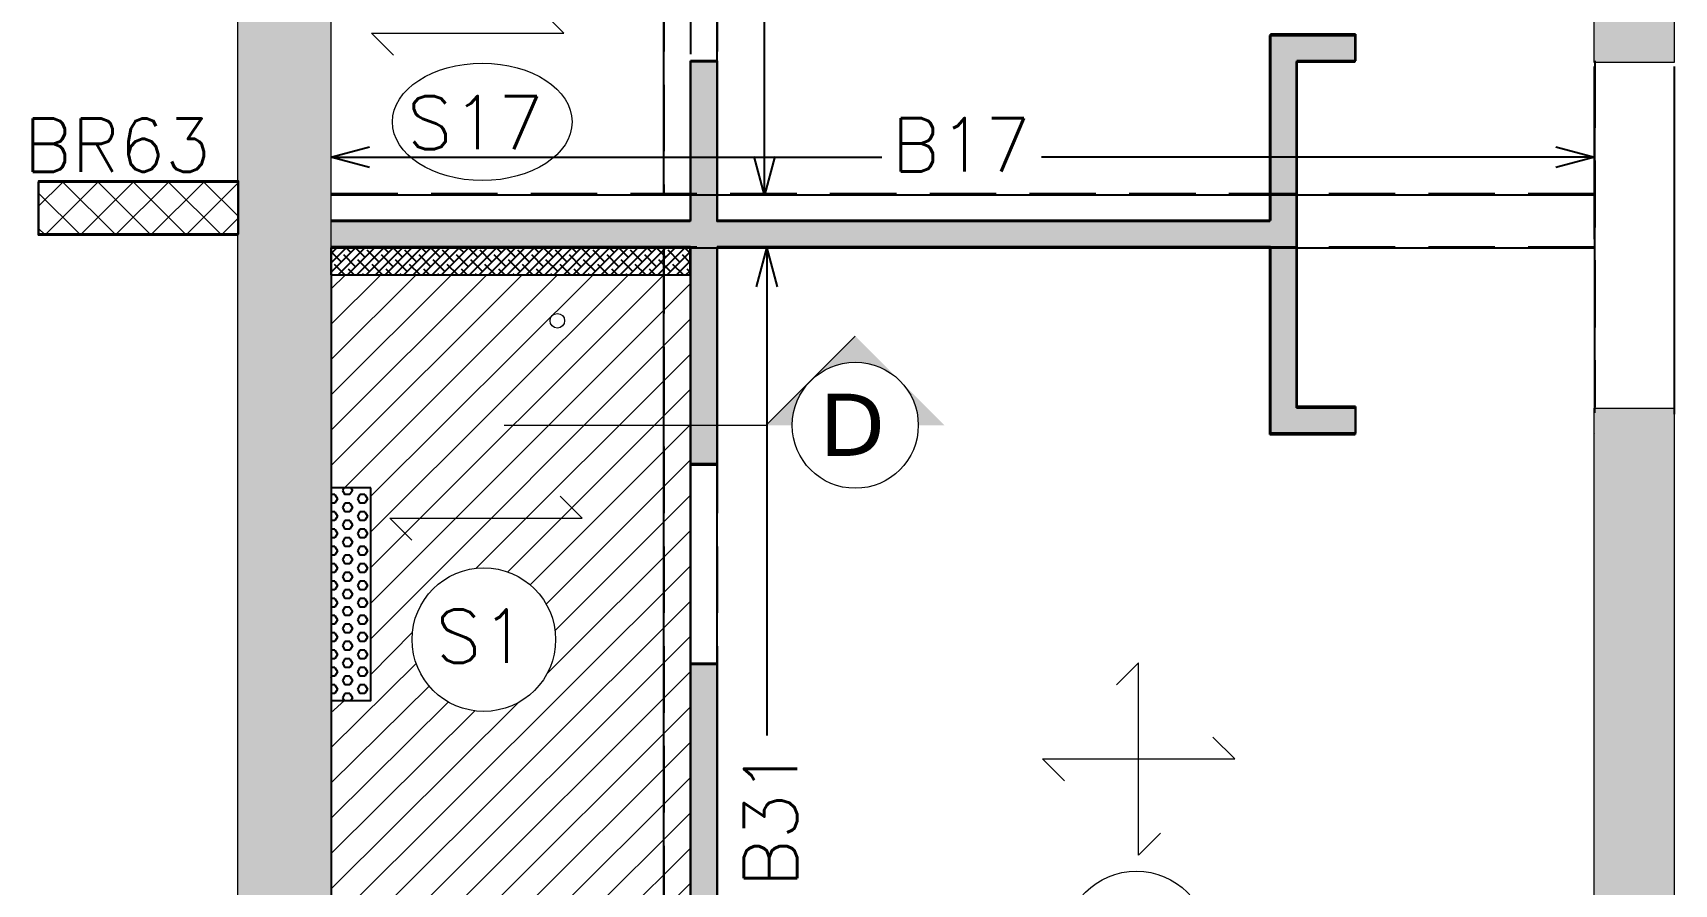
# Model space of a CAD drawing. Header units: millimetres. Extents: x 1181448 to 1317632, y -5734806 to -5633961.
# Drawn here: x 1272799 to 1278970, y -5707645 to -5704445 of the extents above; entities that cross this region are included whole.
import ezdxf

# ---------------------------------------------------------------- set-up
doc = ezdxf.new("R2010")
doc.units = ezdxf.units.MM
doc.header["$LTSCALE"] = 1000
doc.header["$MEASUREMENT"] = 0
for name, pattern in [('1', [0]), ('3BHK-A$0$AUDIT_D_120904163729-0', [0]), ('3BHK-A$0$HIDDEN', [0.375, 0.25, -0.125]), ('AUDIT_D_120904163729-0', [0]), ('T8(T9 IS SIMILAR) - TYPICAL FLOOR ELEVATION$0$AUDIT_D_120904163729-0', [0]), ('T8(T9 IS SIMILAR)$0$$0$HIDDEN', [0.375, 0.25, -0.125])]:
    doc.linetypes.add(name, pattern=pattern)
doc.layers.get('0').update_dxf_attribs({"linetype": 'AUDIT_D_120904163729-0'})
for name, color, linetype in [('100 MM THK. NON-STRUCTURAL WALL', 134, 'Continuous'), ('100 MM THK. NON-STRUCTURAL WALL FOR LEDGE WALL BELOW WASHBASIN COUNTER', 47, 'Continuous'), ('150 MM THK. BLOCK WORK.', 223, 'Continuous'), ('3BHK-A$0$A-HATCH -160', 251, '3BHK-A$0$AUDIT_D_120904163729-0'), ('3BHK-A$0$A-TOI SUNK 50MM', 8, 'Continuous'), ('3BHK-A$0$CUT-OUT', 49, 'Continuous'), ('A_dim', 1, 'Continuous'), ('S-BEAM', 20, 'Continuous'), ('SCPL-BEAMS NO.', 7, 'Continuous'), ('secLINE', 7, 'Continuous'), ('T8(T9 IS SIMILAR) - TYPICAL FLOOR ELEVATION$0$A-WALL-FEATURES', 6, 'T8(T9 IS SIMILAR) - TYPICAL FLOOR ELEVATION$0$AUDIT_D_120904163729-0'), ('T8(T9 IS SIMILAR)$0$S-BEAM', 20, 'T8(T9 IS SIMILAR)$0$$0$HIDDEN'), ('TYPICAL FLOOR ARCH', 251, 'AUDIT_D_120904163729-0')]:
    doc.layers.add(name, color=color, linetype=linetype)
for name, color, linetype, lineweight in [('160 THK. STRUCT WALL', 7, 'Continuous', 15), ('200 THK. NON-STRUCT WALL -1', 6, 'Continuous', 15), ('3BHK-A$0$a-TOI-fixtures', 251, 'Continuous', 0), ('3BHK-A$0$A-WALL- 160', 6, 'Continuous', 30), ('S-HATCH', 8, 'Continuous', 9), ('SCPL_DIM', 9, 'Continuous', 5), ('SCPL_SLAB MARK', 72, 'Continuous', 20)]:
    doc.layers.add(name, color=color, linetype=linetype, lineweight=lineweight)
doc.layers.add('WALL - 0.16 thk STRUCTURAL', color=7, linetype='1', true_color=0x24ffc8)
doc.layers.add('WALL - 0.20 thk STRUCTURAL', color=7, linetype='Continuous', true_color=0xa60727)
doc.styles.add('ROMANS', font='romans.shx', dxfattribs={"width": 0.85})
doc.styles.add('SCPL', font='romans.shx')
doc.styles.add('VIN1', font='verdana.ttf', dxfattribs={"height": 0.3})
doc.dimstyles.new('SCPL-DIM-150', dxfattribs={"dimscale": 100, "dimtxt": 2.25, "dimasz": 1.45, "dimexe": 1, "dimexo": 1, "dimgap": 1, "dimtad": 1, "dimdec": 0, "dimzin": 0, "dimdsep": 46, "dimtxsty": 'ROMANS', "dimblk": 'OPEN30', "dimcen": 0.09, "dimclrd": 256, "dimclre": 256, "dimclrt": 7, "dimadec": 0, "dimazin": 0, "dimtfac": 1, "dimtdec": 0, "dimtofl": 0, "dimtmove": 0, "dimatfit": 3, "dimldrblk": 'OPEN30', "dimfxl": 1, "dimtolj": 1, "dimtzin": 0, "dimarcsym": 0})

# ---------------------------------------------------------------- blocks, each defined once
blk = doc.blocks.new('GGS')
at = {"layer": '3BHK-A$0$A-HATCH -160', "linetype": 'ByBlock'}
h = blk.add_hatch(dxfattribs=at)
h.set_pattern_fill('ZIGZAG', color=8, scale=250)
h.set_pattern_definition([(9.213864076586625e-15, (-207774032.036375, -153589283.0669458), (31.25, 31.25), [31.25, -31.25]), (90, (-207774000.786375, -153589283.0669458), (-31.25, 31.25), [31.25, -31.25])])
h.paths.add_polyline_path([(-206588849.2516545, -159304032.5894826), (-206587499.29677, -159304032.5894826), (-206587499.29677, -159303432.5971018), (-206587399.29677, -159303432.5971018), (-206587399.29677, -159304032.5894826), (-206585319.29677, -159304032.5894826), (-206585319.2985641, -159303332.5971018), (-206584999.5804045, -159303332.5971018), (-206584999.5800315, -159303432.5962824), (-206585219.29677, -159303432.5971018), (-206585219.29677, -159304732.5818633), (-206584999.5804045, -159304732.5810439), (-206584999.5804045, -159304832.5810439), (-206585319.29677, -159304832.5818633), (-206585319.29677, -159304132.5894826), (-206587399.29677, -159304132.5894826), (-206587399.29677, -159304947.5895208), (-206587499.29677, -159304947.5895208), (-206587499.29677, -159304132.5894826), (-206588849.2515819, -159304132.5894826)])
h.paths.add_polyline_path([(-206588849.2516545, -159302532.5894826), (-206588249.29677, -159302532.5894826), (-206588249.29677, -159302432.5894826), (-206588849.2516545, -159302432.5894826)])
h.paths.add_polyline_path([(-206587499.29677, -159299982.5894826), (-206587399.29677, -159299982.5894826), (-206587399.29677, -159302532.5894826), (-206587499.29677, -159302532.5894826)])
h.paths.add_polyline_path([(-206587499.29677, -159306682.5894826), (-206587399.29677, -159306682.5894826), (-206587399.29677, -159305697.5895208), (-206587499.29677, -159305697.5895208)])
h.paths.add_polyline_path([(-206579129.8854274, -159304658.1033002), (-206579949.7757839, -159304658.1033002), (-206579949.7757839, -159304758.1033002), (-206579129.8854274, -159304758.1033002)])
h.paths.add_polyline_path([(-206578249.8854274, -159304658.1033002), (-206577349.7979631, -159304658.1033002), (-206577349.7979631, -159304758.1033002), (-206578249.8854274, -159304758.1033002)])
h.paths.add_polyline_path([(-206579899.5102295, -159303432.9301992), (-206577499.6667393, -159303432.9301992), (-206577499.6667393, -159303332.9301992), (-206579899.5102295, -159303332.9301992)])
h.paths.add_polyline_path([(-206576599.6667393, -159301083.248655), (-206576499.6667393, -159301083.248655), (-206576499.6667393, -159303432.9301992), (-206576599.6667393, -159303432.9301992)])
h.paths.add_polyline_path([(-206575749.6667393, -159303432.9301992), (-206575073.33623, -159303432.9301992), (-206575073.33623, -159303332.9310211), (-206575749.6667393, -159303332.9310211)])
h.paths.add_polyline_path([(-206577160.1158952, -159309491.6875185), (-206577949.8049188, -159309492.7478054), (-206577949.7001101, -159309392.7397758), (-206577949.8015727, -159309392.747706), (-206577849.8049188, -159309392.7477075), (-206577160.1158952, -159309391.6874206)])
h.paths.add_polyline_path([(-206580634.7922108, -159299222.9420962), (-206580149.7757839, -159299222.6462081), (-206580149.7757839, -159299323.1212675), (-206580634.7155002, -159299323.1212675)])
h.paths.add_polyline_path([(-206587399.3362269, -159297837.7564037), (-206586839.69683, -159297837.834479), (-206586839.69683, -159297937.7893145), (-206587399.3333243, -159297937.7893145)])
h.paths.add_polyline_path([(-206579849.7757823, -159305007.0429644), (-206579949.7757839, -159305007.0429644), (-206579949.7757839, -159304757.0429644), (-206579849.7757823, -159304757.0429644)])
at = {"layer": '3BHK-A$0$A-TOI SUNK 50MM', "color": 8}
blk.add_line((-206587499.29677, -159305696.529185, -0.02432551863291288), (-206587499.29677, -159304946.529185, -0.02432551863291288), dxfattribs=at)
at = {"layer": '3BHK-A$0$A-TOI SUNK 50MM', "color": 8, "elevation": -0.02432551863291288}
blk.add_lwpolyline([(-206588849.5899125, -159304131.6389293), (-206587499.29677, -159304131.6389293), (-206587499.29677, -159306681.5291468), (-206588849.5899125, -159306681.5291468)], close=True, dxfattribs=at)
at = {"layer": '3BHK-A$0$a-TOI-fixtures', "color": 8, "extrusion": (-2.530263042999999e-07, -3.570186000000046e-09, 0.999999999999968)}
blk.add_circle((-206588000.0890122, -159304408.8546779, 52.81661888737835), 27.50689239474105, dxfattribs=at)
at = {"layer": '3BHK-A$0$A-WALL- 160', "color": 8, "linetype": 'ByBlock'}
for p, q in [((-206585319.29677, -159303331.536766, -0.02432551863291288), (-206584999.5804045, -159303331.5359466, -0.02432551863291288)), ((-206585319.29677, -159304031.5291468, -0.02432551863291288), (-206585319.29677, -159303331.536766, -0.02432551863291288)), ((-206584999.5804045, -159303431.5359466, -0.02432551863291288), (-206584999.5804045, -159303331.5359466, -0.02432551863291288)), ((-206587399.29677, -159303431.536766, -0.02432551863291288), (-206587499.29677, -159303431.536766, -0.02432551863291288)), ((-206587499.29677, -159303431.536766, -0.02432551863291288), (-206587499.29677, -159304031.5291468, -0.02432551863291288)), ((-206587399.29677, -159303431.536766, -0.02432551863291288), (-206587399.29677, -159304031.5291468, -0.02432551863291288)), ((-206585219.29677, -159303431.536766, -0.02432551863291288), (-206584999.5804045, -159303431.5359466, -0.02432551863291288)), ((-206585219.29677, -159304731.5215275, -0.02432551863291288), (-206585219.29677, -159303431.536766, -0.02432551863291288)), ((-206587499.29677, -159304031.5291468, -0.02432551863291288), (-206588849.2516545, -159304031.5291468, -0.02432551863291288)), ((-206585319.29677, -159304031.5291468, -0.02432551863291288), (-206587399.29677, -159304031.5291468, -0.02432551863291288)), ((-206587499.29677, -159304131.5291468, -0.02432551863291288), (-206588849.2515819, -159304131.5291468, -0.02432551863291288)), ((-206587499.29677, -159304131.5291468, -0.02432551863291288), (-206587499.29677, -159304946.529185, -0.02432551863291288)), ((-206585319.29677, -159304131.5291468, -0.02432551863291288), (-206587399.29677, -159304131.5291468, -0.02432551863291288)), ((-206587399.29677, -159304131.5291468, -0.02432551863291288), (-206587399.29677, -159304946.529185, -0.02432551863291288)), ((-206585319.29677, -159304831.5215275, -0.02432551863291288), (-206585319.29677, -159304131.5291468, -0.02432551863291288)), ((-206585219.29677, -159304731.5215275, -0.02432551863291288), (-206584999.5804045, -159304731.5207081, -0.02432551863291288)), ((-206584999.5804045, -159304731.5207081, -0.02432551863291288), (-206584999.5804045, -159304831.5207081, -0.02432551863291288)), ((-206584099.6501561, -159304731.5207081, -0.02432551863291288), (-206584099.5804045, -159304731.5207081, -0.02432551863291288)), ((-206585319.29677, -159304831.5215275, -0.02432551863291288), (-206584999.5804045, -159304831.5207081, -0.02432551863291288)), ((-206584099.6488198, -159304831.5207081, -0.02432551863291288), (-206584099.5804045, -159304831.5207081, -0.02432551863291288)), ((-206587399.29677, -159304946.529185, -0.02432551863291288), (-206587499.29677, -159304946.529185, -0.02432551863291288)), ((-206587399.29677, -159305696.529185, -0.02432551863291288), (-206587499.29677, -159305696.529185, -0.02432551863291288)), ((-206587499.29677, -159305696.529185, -0.02432551863291288), (-206587499.29677, -159306681.5291468, -0.02432551863291288)), ((-206587399.29677, -159305696.529185, -0.02432551863291288), (-206587399.29677, -159306681.5291468, -0.02432551863291288))]:
    blk.add_line(p, q, dxfattribs=at)
at = {"layer": '3BHK-A$0$CUT-OUT', "color": 8, "linetype": '3BHK-A$0$HIDDEN', "ltscale": 0.5, "elevation": -0.02432551863291288}
blk.add_lwpolyline([(-206587499.29677, -159303431.536766), (-206587399.29677, -159303431.536766), (-206587399.29677, -159302531.5291468), (-206587499.29677, -159302531.5291468)], close=True, dxfattribs=at)
at = {"layer": 'T8(T9 IS SIMILAR) - TYPICAL FLOOR ELEVATION$0$A-WALL-FEATURES', "color": 8, "linetype": 'ByBlock'}
blk.add_lwpolyline([(-206589949.9673005, -159304082.929712), (-206589949.9673005, -159303882.929712), (-206589199.9673005, -159303882.9306864), (-206589199.9673005, -159304082.9306864)], close=True, dxfattribs=at)
at = {"layer": 'T8(T9 IS SIMILAR)$0$S-BEAM', "color": 8}
for p, q in [((-206587599.9598275, -159299396.7711356, -0.16580961499094), (-206587599.24148, -159303931.8870382, -0.1659618615942871)), ((-206587399.95983, -159299396.7398154, -0.16580961499094), (-206587399.2414824, -159303931.855718, -0.1659618615942871)), ((-206584100.045467, -159303431.5637943, -0.1662015998554092), (-206584099.9649221, -159304731.4178716, -0.1656373630990691)), ((-206584100.0215451, -159303433.8644935, -0.1656373630990691), (-206584100.0083938, -159304733.8487355, -0.1656373630990691)), ((-206584100.0216412, -159303931.8581152, -0.1659618615942871), (-206588849.9275777, -159303931.8546639, -0.1659618615942871)), ((-206584100.0217865, -159304131.8581152, -0.1659618615942871), (-206588849.9255544, -159304131.8546639, -0.1659618615942871)), ((-206587599.2408048, -159304131.816782, -0.1659618615942871), (-206587599.9488153, -159308766.5752903, -0.1658096130701063)), ((-206587399.2408086, -159304131.855718, -0.1659618615942871), (-206587399.9488191, -159308766.6142262, -0.1658096130701063))]:
    blk.add_line(p, q, dxfattribs=at)
blk = doc.blocks.new('A$C5F94338C')
at = {"layer": 'WALL - 0.16 thk STRUCTURAL'}
h = blk.add_hatch(color=256, dxfattribs=at)
h.dxf.hatch_style = 1
h.paths.add_polyline_path([(5099.978329191683, 17094.80782370642), (5400.034929523943, 17094.80834333971), (5400.048144946573, 12860.00003652647), (5100.048144946573, 12860.00003652647)])
h = blk.add_hatch(color=256, dxfattribs=at)
h.dxf.hatch_style = 1
h.paths.add_polyline_path([(5100.048144947272, 11560.00003652647), (5400.104745279532, 11560.00055604056), (5400.104737828951, 7324.959873128682), (5100.104737828951, 7324.959873128682)])
at = {"layer": 'WALL - 0.20 thk STRUCTURAL'}
h = blk.add_hatch(color=256, dxfattribs=at)
h.dxf.hatch_style = 1
h.paths.add_polyline_path([(3.017066046595573e-05, 17709.999442745), (350.0481449472718, 17710.00003652647), (350.0550475823693, 8210.280706692487), (0.006932746153324842, 8210.280113030225)])
at = {"layer": '160 THK. STRUCT WALL'}
for points in [[(3.017066046595573e-05, 17709.999442745), (350.0481449472718, 17710.00003652647), (350.0550475823693, 8210.280706692487), (0.006932746153324842, 8210.280113030225)], [(5099.978329191683, 17094.80782370642), (5400.034929523943, 17094.80834333971), (5400.048144946573, 12860.00003652647), (5100.048144946573, 12860.00003652647)], [(5100.048144947272, 11560.00003652647), (5400.104745279532, 11560.00055604056), (5400.104737828951, 7324.959873128682), (5100.104737828951, 7324.959873128682)]]:
    blk.add_lwpolyline(points, close=True, dxfattribs=at)
blk = doc.blocks.new('HS')
at = {"linetype": 'Continuous'}
for p, q in [((9.277298414872346, 0), (7.155978071313255, 2.121320343559318)), ((-9.277298414872346, 0), (9.277298414872346, 0)), ((-9.277298414872346, 0), (-7.155978071312347, -2.121320343559318))]:
    blk.add_line(p, q, dxfattribs=at)
blk = doc.blocks.new('One WAy')
at = {"xscale": -38.94666666665216, "yscale": 38.94666666665216, "zscale": 38.94666666665216, "rotation": 270}
blk.add_blockref('HS', (0, 0), dxfattribs=at)
blk = doc.blocks.new('_Open30')
at = {"color": 0, "linetype": 'ByBlock', "lineweight": -2}
for p, q in [((-1, 0.26794919), (0, 0)), ((0, 0), (-1, -0.26794919)), ((0, 0), (-1, 0))]:
    blk.add_line(p, q, dxfattribs=at)
blk = doc.blocks.new('A$C73fda794')
at = {"layer": '100 MM THK. NON-STRUCTURAL WALL', "linetype": 'ByBlock'}
h = blk.add_hatch(dxfattribs=at)
h.set_pattern_fill('ZIGZAG', color=256, scale=250)
h.set_pattern_definition([(9.213864076586625e-15, (-1203933.583910257, 5720355.632470995), (31.25, 31.25), [31.25, -31.25]), (90, (-1203902.333910257, 5720355.632470995), (-31.25, 31.25), [31.25, -31.25])])
h.paths.add_polyline_path([(-18750.79918980598, 5606.109934210777), (-17400.84430530667, 5606.109934210777), (-17400.84430530667, 6206.102314978838), (-17300.84430530667, 6206.102314978838), (-17300.84430530667, 5606.109934210777), (-15220.84430530667, 5606.109934210777), (-15220.84609934688, 6306.102314978838), (-14901.12793973088, 6306.102314978838), (-14901.12756678462, 6206.103134393692), (-15120.84430530667, 6206.102314978838), (-15120.84430530667, 4906.117553442717), (-14901.12793973088, 4906.118372857571), (-14901.12793973088, 4806.118372857571), (-15220.84430530667, 4806.117553442717), (-15220.84430530667, 5506.109934210777), (-17300.84430530667, 5506.109934210777), (-17300.84430530667, 4691.109895974398), (-17400.84430530667, 4691.109895974398), (-17400.84430530667, 5506.109934210777), (-18750.79911714792, 5506.109934210777)])
h.paths.add_polyline_path([(-18750.79918980598, 7106.109934210777), (-18150.84430530667, 7106.109934210777), (-18150.84430530667, 7206.109934210777), (-18750.79918980598, 7206.109934210777)])
h.paths.add_polyline_path([(-17400.84430530667, 9656.109934210777), (-17300.84430530667, 9656.109934210777), (-17300.84430530667, 7106.109934210777), (-17400.84430530667, 7106.109934210777)])
h.paths.add_polyline_path([(-17400.84430530667, 2956.109934210777), (-17300.84430530667, 2956.109934210777), (-17300.84430530667, 3941.109895974398), (-17400.84430530667, 3941.109895974398)])
h.paths.add_polyline_path([(-9031.432962656021, 4980.596116542816), (-9851.323319137096, 4980.596116542816), (-9851.323319137096, 4880.596116542816), (-9031.432962656021, 4880.596116542816)])
h.paths.add_polyline_path([(-8151.432962656021, 4980.596116542816), (-7251.345498383045, 4980.596116542816), (-7251.345498383045, 4880.596116542816), (-8151.432962656021, 4880.596116542816)])
h.paths.add_polyline_path([(-9801.057764738798, 6205.769217610359), (-7401.214274555445, 6205.769217610359), (-7401.214274555445, 6305.769217610359), (-9801.057764738798, 6305.769217610359)])
h.paths.add_polyline_path([(-6501.214274555445, 8555.450761795044), (-6401.214274555445, 8555.450761795044), (-6401.214274555445, 6205.769217610359), (-6501.214274555445, 6205.769217610359)])
h.paths.add_polyline_path([(-5651.214274555445, 6205.769217610359), (-4974.883765280247, 6205.769217610359), (-4974.883765280247, 6305.768395721912), (-5651.214274555445, 6305.768395721912)])
h.paths.add_polyline_path([(-7061.663430482149, 147.0118982493877), (-7851.352454066277, 145.9516113698483), (-7851.247645407915, 245.9596409797668), (-7851.34910801053, 245.9517108201981), (-7751.352454066277, 245.9517092704773), (-7061.663430482149, 247.0119961500168)])
h.paths.add_polyline_path([(-10536.33974611759, 10415.75732061267), (-10051.3233191371, 10416.05320864916), (-10051.3233191371, 10315.57814928889), (-10536.26303547621, 10315.57814928889)])
h.paths.add_polyline_path([(-17300.883762151, 11800.94301313162), (-16741.2443652451, 11800.86493781209), (-16741.2443652451, 11700.91010227799), (-17300.88085952401, 11700.91010224819)])
h.paths.add_polyline_path([(-9751.323317527771, 4631.656452357769), (-9851.323319137096, 4631.656452357769), (-9851.323319137096, 4881.656452357769), (-9751.323317527771, 4881.656452357769)])
at = {"layer": '100 MM THK. NON-STRUCTURAL WALL FOR LEDGE WALL BELOW WASHBASIN COUNTER'}
h = blk.add_hatch(dxfattribs=at)
h.set_pattern_fill('ANSI38', color=256, scale=200)
h.set_pattern_definition([(45, (-19851.51455706358, -9013.513251274824), (-17.67766952966369, 17.67766952966369), []), (135, (-19851.51455706358, -9013.513251274824), (-53.03300858899106, 17.67766952966369), [62.5, -37.5])])
h.paths.add_polyline_path([(-17400.84430530667, 5507.17027002573), (-18751.13744777441, 5507.17027002573), (-18751.13744777441, 5407.060487449169), (-17400.84430530667, 5407.060487449169)])
at = {"layer": '150 MM THK. BLOCK WORK.'}
h = blk.add_hatch(dxfattribs=at)
h.set_pattern_fill('HEX', color=256, scale=150, angle=180)
h.set_pattern_definition([(180, (-1203933.583910257, 5720255.632470995), (-3.977157145218398e-15, -32.47595264191645), [18.75, -37.5]), (299.9999999999999, (-1203933.583910257, 5720255.632470995), (28.125, 16.23797632095821), [18.74999999999995, -37.4999999999999]), (239.9999999999999, (-1203952.333910257, 5720255.632470995), (28.12499999999999, -16.23797632095823), [18.74999999999989, -37.49999999999979])])
h.paths.add_polyline_path([(-18600.79881554842, 4607.17027002573), (-18750.79881554842, 4607.17027002573), (-18750.79881557822, 3807.17027002573), (-18600.79881557822, 3807.17027002573)])
at = {"layer": '200 THK. NON-STRUCT WALL -1', "linetype": 'ByBlock'}
h = blk.add_hatch(dxfattribs=at)
h.set_pattern_fill('ANSI37', color=256, scale=750, angle=90)
h.set_pattern_definition([(135, (-5704906.482807785, -1142443.715487361), (-66.29126073623884, -66.29126073623883), []), (225, (-5704906.482807785, -1142443.715487361), (66.29126073623883, -66.29126073623884), [])])
h.paths.add_polyline_path([(-19851.5148357749, 5555.769704788923), (-19851.5148357749, 5755.769704788923), (-19101.5148357749, 5755.768730431795), (-19101.5148357749, 5555.768730431795)])
at = {"layer": 'S-HATCH'}
h = blk.add_hatch(dxfattribs=at)
h.set_pattern_fill('ANSI31', color=256, scale=750)
h.set_pattern_definition([(45, (206689697.0589429, 159341505.5749756), (-66.29126073623883, 66.29126073623884), [])])
edge = h.paths.add_edge_path(flags=16)
edge.add_arc((-18176.32365471125, 4036.171153455973), 269.8868610858917, 0, 360)
h.paths.add_polyline_path([(-18378.70646196604, 3899.576534092426), (-18012.03979530931, 3899.576534092426), (-18012.03979530931, 4199.576534092426), (-18378.70646196604, 4199.576534092426)], flags=0)
h.paths.add_polyline_path([(-17400.65500122309, 5407.06003305316), (-18751.3267518878, 5407.060941874981), (-18751.32570341229, 2957.178244680166), (-17401.03288400173, 2957.162295371294)])
h.paths.add_polyline_path([(-18750.79881560802, 4607.17027002573), (-18600.79881551862, 4607.17027002573), (-18600.79881557822, 3807.17027002573), (-18750.79881554842, 3807.17027002573)], flags=16)
at = {"layer": 'secLINE', "lineweight": 0}
h = blk.add_hatch(color=256, dxfattribs=at)
h.paths.add_polyline_path([(-16951.11498209834, 5005.495004922152, 0.193078636521584), (-17016.77804505825, 4841.791792780161), (-17114.81819427013, 4841.791792780161)])
h.paths.add_polyline_path([(-16616.18077012897, 5013.022792488337, 0.1930786365989297), (-16779.88398230076, 5078.685855478048, 0.1930786363473363), (-16943.58719432354, 5013.022792637348), (-16779.88398233056, 5176.726004630327)])
h.paths.add_polyline_path([(-16542.98991960287, 4841.791792809963, 0.1930786366679874), (-16608.65298265219, 5005.495005041361), (-16444.94977036119, 4841.791792839766)])
at = {"layer": '100 MM THK. NON-STRUCTURAL WALL', "linetype": 'ByBlock'}
for p, q in [((-15220.84430530667, 6307.162650793791, -0.02922922269478381), (-14901.12793973088, 6307.163470208645, -0.02922922269478381)), ((-15220.84430530667, 5607.17027002573, -0.02922922269478381), (-15220.84430530667, 6307.162650793791, -0.02922922269478381)), ((-14901.12793973088, 6207.163470208645, -0.02922922269478381), (-14901.12793973088, 6307.163470208645, -0.02922922269478381)), ((-17300.84430530667, 6207.162650793791, -0.02922922269478381), (-17400.84430530667, 6207.162650793791, -0.02922922269478381)), ((-17400.84430530667, 6207.162650793791, -0.02922922269478381), (-17400.84430530667, 5607.17027002573, -0.02922922269478381)), ((-17300.84430530667, 6207.162650793791, -0.02922922269478381), (-17300.84430530667, 5607.17027002573, -0.02922922269478381)), ((-15120.84430530667, 6207.162650793791, -0.02922922269478381), (-14901.12793973088, 6207.163470208645, -0.02922922269478381)), ((-15120.84430530667, 4907.177889257669, -0.02922922269478381), (-15120.84430530667, 6207.162650793791, -0.02922922269478381)), ((-17400.84430530667, 5607.17027002573, -0.02922922269478381), (-18750.79918980598, 5607.17027002573, -0.02922922269478381)), ((-15220.84430530667, 5607.17027002573, -0.02922922269478381), (-17300.84430530667, 5607.17027002573, -0.02922922269478381)), ((-17400.84430530667, 5507.17027002573, -0.02922922269478381), (-18750.79911714792, 5507.17027002573, -0.02922922269478381)), ((-17400.84430530667, 5507.17027002573, -0.02922922269478381), (-17400.84430530667, 4692.170231789351, -0.02922922269478381)), ((-15220.84430530667, 5507.17027002573, -0.02922922269478381), (-17300.84430530667, 5507.17027002573, -0.02922922269478381)), ((-17300.84430530667, 5507.17027002573, -0.02922922269478381), (-17300.84430530667, 4692.170231789351, -0.02922922269478381)), ((-15220.84430530667, 4807.177889257669, -0.02922922269478381), (-15220.84430530667, 5507.17027002573, -0.02922922269478381)), ((-15120.84430530667, 4907.177889257669, -0.02922922269478381), (-14901.12793973088, 4907.178708672523, -0.02922922269478381)), ((-14901.12793973088, 4907.178708672523, -0.02922922269478381), (-14901.12793973088, 4807.178708672523, -0.02922922269478381)), ((-15220.84430530667, 4807.177889257669, -0.02922922269478381), (-14901.12793973088, 4807.178708672523, -0.02922922269478381)), ((-17300.84430530667, 4692.170231789351, -0.02922922269478381), (-17400.84430530667, 4692.170231789351, -0.02922922269478381)), ((-17300.84430530667, 3942.170231789351, -0.02922922269478381), (-17400.84430530667, 3942.170231789351, -0.02922922269478381)), ((-17400.84430530667, 3942.170231789351, -0.02922922269478381), (-17400.84430530667, 2957.17027002573, -0.02922922269478381)), ((-17300.84430530667, 3942.170231789351, -0.02922922269478381), (-17300.84430530667, 2957.17027002573, -0.02922922269478381))]:
    blk.add_line(p, q, dxfattribs=at)
at = {"layer": '100 MM THK. NON-STRUCTURAL WALL'}
blk.add_line((-17750.68216264248, 5507.060487449169, -0.02922922269478381), (-18400.96116685867, 5507.060487449169, -0.02922922269478381), dxfattribs=at)
at = {"layer": '100 MM THK. NON-STRUCTURAL WALL FOR LEDGE WALL BELOW WASHBASIN COUNTER', "elevation": -0.02922922269478381}
blk.add_lwpolyline([(-18751.13744777441, 5407.060487449169), (-17400.84430530667, 5407.060487449169), (-17400.84430530667, 5507.17027002573), (-18751.13744777441, 5507.17027002573)], close=True, dxfattribs=at)
at = {"layer": '150 MM THK. BLOCK WORK.', "elevation": -0.02922922269478381}
blk.add_lwpolyline([(-18600.79881554842, 4607.17027002573), (-18750.79881554842, 4607.17027002573), (-18750.79881557822, 3807.17027002573), (-18600.79881557822, 3807.17027002573)], close=True, dxfattribs=at)
at = {"layer": '200 THK. NON-STRUCT WALL -1', "linetype": 'ByBlock', "elevation": -0.004903704061870934}
blk.add_lwpolyline([(-19851.5148357749, 5555.769704788923), (-19851.5148357749, 5755.769704788923), (-19101.5148357749, 5755.768730431795), (-19101.5148357749, 5555.768730431795)], close=True, dxfattribs=at)
at = {"layer": '200 THK. NON-STRUCT WALL -1', "elevation": 0.04561651624562936}
blk.add_lwpolyline([(-19101.5148357749, 5755.768730431795), (-19851.5148357749, 5755.769704788923), (-19851.5148357749, 5555.769704788923), (-19101.5148357749, 5555.768730431795)], close=True, dxfattribs=at)
at = {"layer": '3BHK-A$0$A-WALL- 160', "linetype": 'ByBlock'}
for p, q in [((-14001.19769138098, 4907.178708672523, -0.02922922269478381), (-14001.12793973088, 4907.178708672523, -0.02922922269478381)), ((-14001.19635507464, 4807.178708672523, -0.02922922269478381), (-14001.12793973088, 4807.178708672523, -0.02922922269478381))]:
    blk.add_line(p, q, dxfattribs=at)
at = {"layer": 'S-BEAM'}
for p, q in [((-17501.26124918461, 10225.48947697878, -0.1658096149909401), (-17500.55367550254, 5707.171515375376, -0.1659595781872295)), ((-17301.2612516582, 10225.52079719305, -0.1658096149909401), (-17300.55367302895, 5707.171370059252, -0.165959579231572)), ((-14001.34688866138, 6190.696818351746, -0.1662015998554091), (-14001.26634377241, 4890.842741012573, -0.1656373630990691)), ((-14001.32296675444, 6188.396119117737, -0.1656373630990691), (-14001.3098154664, 4888.411877155304, -0.1656373630990691)), ((-13701.34688922763, 6190.715407729149, -0.1662015998554091), (-13701.26634433866, 4890.861330389977, -0.1656373630990691)), ((-13701.26634433866, 6184.114274412394, -0.1656373630990691), (-13701.25319308043, 4884.130032449961, -0.1656373630990691)), ((-14001.32306283712, 5707.168972790241, -0.0292292228707972), (-18751.2289993763, 5707.172424137592, -0.0292292228707972)), ((-14001.32320818305, 5507.168972790241, -0.0292292228707972), (-18751.22697606683, 5507.172424137592, -0.0292292228707972)), ((-17500.53156706691, 5507.171515375376, -0.1753017655323315), (-17501.25045600533, 872.0768910348415, 0.4545948862125392)), ((-17300.53156480193, 5507.171370059252, -0.1753070370703448), (-17301.25045979023, 872.0379551053047, 0.4545948862125392))]:
    blk.add_line(p, q, dxfattribs=at)
at = {"layer": 'SCPL_SLAB MARK'}
for centre in [(-18176.32365471125, 4036.171153455973), (-15723.21210020781, 2896.086301922798)]:
    blk.add_circle(centre, 269.8868610880397, dxfattribs=at)
blk.add_ellipse((-18182.26674389839, 5982.08046913147, -0.4731444607847695), major_axis=(-337.599998652935, 0), ratio=0.6534639762314232, start_param=-1.570796326794897, end_param=4.71238898038469, dxfattribs=at)
at = {"layer": 'secLINE', "lineweight": 0}
for p, q in [((-16779.86283618212, 5176.747150748968), (-17114.81819427013, 4841.791792780161)), ((-18099.81753608584, 4841.791792839766), (-17114.81819427013, 4841.791792809963))]:
    blk.add_line(p, q, dxfattribs=at)
blk.add_circle((-16779.88398230076, 4841.791792780161), 236.8940627156205, dxfattribs=at)
at = {"layer": '160 THK. STRUCT WALL'}
blk.add_blockref('A$C5F94338C', (-19101.56298071146, -6654.230818927288, -0.004903704061870934), dxfattribs=at)
at = {"layer": 'SCPL_SLAB MARK', "color": 5, "xscale": -1, "rotation": 270}
for p in [(-18237.33295297623, 6315.157949447632, 2.054477292359747e-06), (-18167.97389501333, 4492.494431972504, 2.054477292359747e-06), (-15714.86234050989, 3587.630565077066, 2.054477292359747e-06)]:
    blk.add_blockref('One WAy', p, dxfattribs=at)
at = {"layer": 'SCPL_SLAB MARK', "xscale": -1}
blk.add_blockref('One WAy', (-15714.86234050989, 3587.630565077066, 2.054477292359747e-06), dxfattribs=at)
at = {"layer": 'TYPICAL FLOOR ARCH'}
blk.add_blockref('GGS', (206570100.0086882, 159309643.3941759, -0.004903704061870934), dxfattribs=at)
at = {"layer": 'SCPL-BEAMS NO.', "style": 'SCPL'}
for s, p in [('BR63', (-19906.330144912, 5794.482371300459, -0.3805558073322116)), ('B17', (-16643.04123342037, 5796.025090992451, -0.4048813261438918))]:
    blk.add_text(s, height=200, dxfattribs=at).set_placement(p)
blk.add_text('B31', height=200, rotation=90, dxfattribs=at).set_placement((-16998.41570967436, 3105.419163644314))
at = {"layer": 'SCPL_SLAB MARK', "style": 'SCPL'}
for s, p in [('S17', (-18465.88610711694, 5879.242174059153, -0.4731432594893211)), ('S1', (-18357.27789053321, 3949.576534092426))]:
    blk.add_text(s, height=200, dxfattribs=at).set_placement(p)
at = {"layer": 'secLINE', "style": 'VIN1'}
blk.add_text('D', height=234.7826086956521, dxfattribs=at).set_placement((-16915.7647190392, 4726.193035393953))
at = {"layer": 'SCPL_DIM'}
for points in [[(-17120.98014003038, 5707.171169251204, -0.478044877824246), (-17120.98093113303, 7544.195990115404, -0.478044877824246)], [(-18751.5110527575, 5849.444054871798, -0.004903704061870934), (-16680.31963098049, 5849.444054871798, -0.004903704061870934)], [(-14001.04100945592, 5849.444054871798, -0.004903704061870934), (-16079.99912184477, 5849.444054871798, -0.004903704061870934)], [(-17112.88644969463, 5507.171169281006, -0.478044877824246), (-17112.88644969463, 3676.126351445913, -0.478044877824246)]]:
    blk.add_leader(points, dimstyle='SCPL-DIM-150', override={"dimgap": 1, "dimtad": 0, "dimfxl": 150, "dimtfill": 1}, dxfattribs=at)

msp = doc.modelspace()

# ---------------------------------------------------------------- block references
at = {"layer": 'A_dim', "linetype": 'ByBlock'}
msp.add_blockref('A$C73fda794', (1292671.198842288, -5710761.978253825), dxfattribs=at)

doc.saveas('drawing.dxf')
